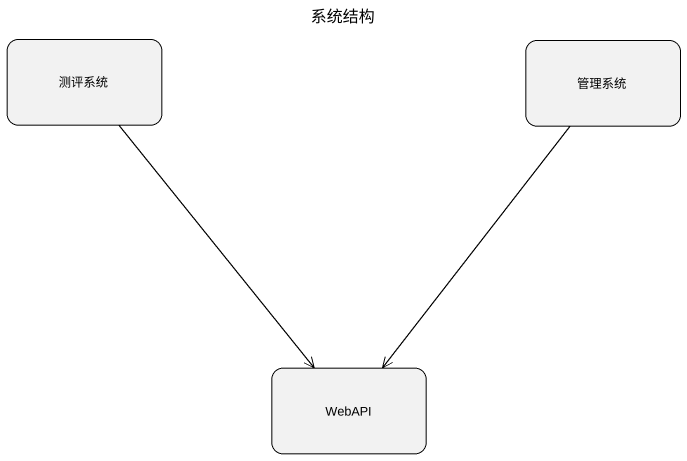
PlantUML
@startuml
title 系统结构
hide empty description
state 测评系统
state 管理系统
state WebAPI
测评系统 --> WebAPI
管理系统 --> WebAPI
@enduml
